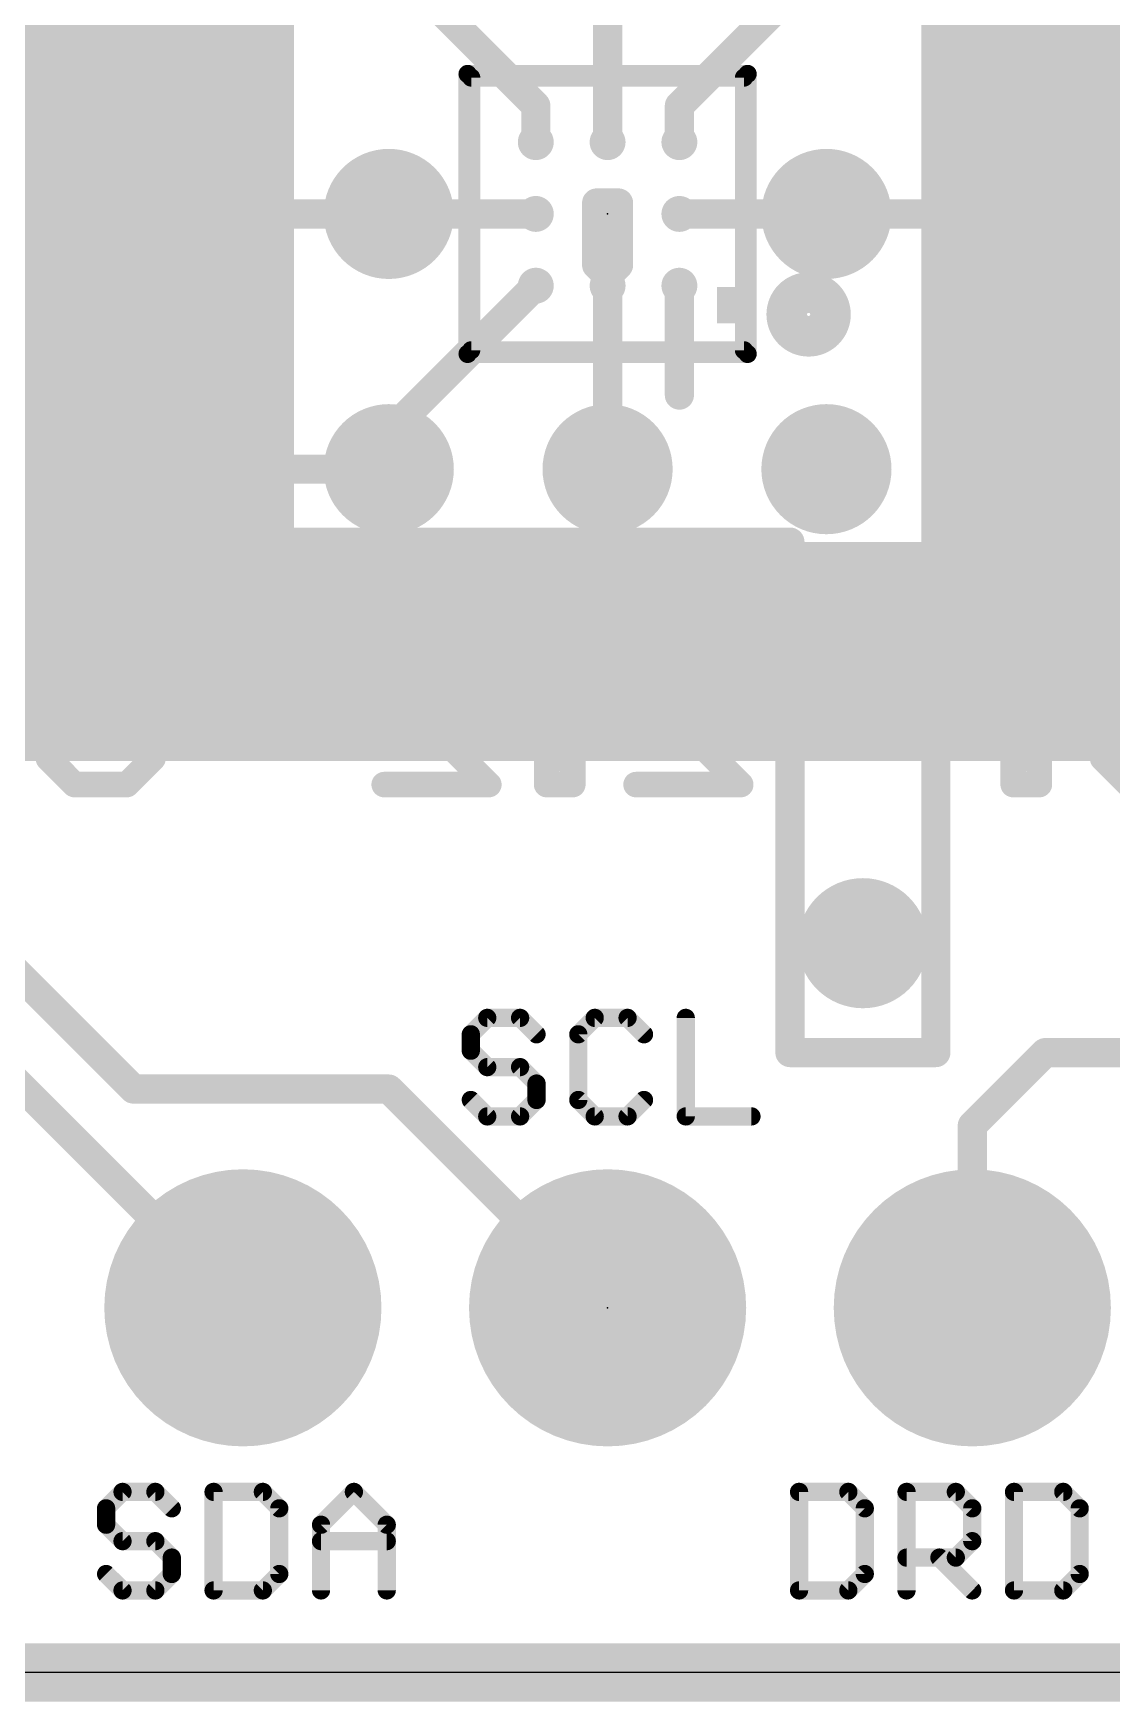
# Model space of a CAD drawing. Extents: x -3.8 to 18.8, y -5 to 15.7.
# Drawn here: x 3.62 to 11.13, y -5.03 to 6.59 of the extents above; entities that cross this region are included whole.
import ezdxf

# ---------------------------------------------------------------- set-up
doc = ezdxf.new("R2010")
doc.units = 0
for name, color, linetype in [('1', 12, 'CONTINUOUS'), ('16', 132, 'CONTINUOUS'), ('17', 110, 'CONTINUOUS'), ('18', 110, 'CONTINUOUS'), ('20', 53, 'CONTINUOUS'), ('21', 253, 'CONTINUOUS'), ('22', 253, 'CONTINUOUS'), ('23', 53, 'CONTINUOUS'), ('41', 12, 'CONTINUOUS'), ('51', 253, 'CONTINUOUS')]:
    doc.layers.add(name, color=color, linetype=linetype)

# ---------------------------------------------------------------- blocks, each defined once
blk = doc.blocks.new('RECT')
blk.add_solid([(-0.5, -0.5), (0.5, -0.5), (-0.5, 0.5), (0.5, 0.5)])
blk = doc.blocks.new('ROUNDP')
at = {"const_width": 0.5}
blk.add_lwpolyline([(0, -0.25, 1), (0, 0.25, 1), (0, -0.25)], format="xyb", dxfattribs=at)
blk = doc.blocks.new('PIE')
at = {"const_width": 0.5}
blk.add_lwpolyline([(0, -0.25, 1), (0, 0.25, 1), (0, -0.25)], format="xyb", dxfattribs=at)
blk = doc.blocks.new('ROUNDV')
at = {"const_width": 0.5}
blk.add_lwpolyline([(0, -0.25, 1), (0, 0.25, 1), (0, -0.25)], format="xyb", dxfattribs=at)

msp = doc.modelspace()

# ---------------------------------------------------------------- linework, layer by layer
at = {"layer": '1'}
for points, const_width in [([(7.12, 6.088), (6.096, 7.112)], 0.2032), ([(7.62, 5.834), (7.62, 7.112)], 0.2032), ([(8.12, 6.088), (9.144, 7.112)], 0.2032), ([(7.12, 5.834), (7.12, 6.088)], 0.2032), ([(8.12, 5.834), (8.12, 6.088)], 0.2032), ([(7.5438, 5.4102), (7.6962, 5.4102)], 0.2032), ([(7.5438, 4.9784), (7.5438, 5.4102)], 0.2032), ([(7.6962, 5.4102), (7.6962, 4.9784)], 0.2032), ([(7.12, 5.334), (6.096, 5.334)], 0.2032), ([(8.12, 5.334), (9.144, 5.334)], 0.2032), ([(7.62, 4.9022), (7.5438, 4.9784)], 0.2032), ([(7.6962, 4.9784), (7.62, 4.9022)], 0.2032), ([(7.12, 4.834), (6.096, 3.81)], 0.2032), ([(7.62, 4.834), (7.62, 3.556)], 0.2032), ([(8.12, 4.834), (8.12, 4.072)], 0.2032), ([(6.096, 3.81), (6.096, 3.556)], 0.2032), ([(17.78, -4.826), (-2.54, -4.826)], 0.4064)]:
    msp.add_lwpolyline(points, dxfattribs=dict(at, const_width=const_width))
at = {"layer": '1', "const_width": 0.1016}
for points in [[(7.1708, 6.088, 1), (7.0692, 6.088)], [(7.0841, 6.0521, 1), (7.1559, 6.1239)], [(8.1708, 6.088, 1), (8.0692, 6.088)], [(8.0841, 6.1239, 1), (8.1559, 6.0521)], [(7.0692, 5.834, 1), (7.1708, 5.834)], [(7.5692, 5.834, 1), (7.6708, 5.834)], [(8.0692, 5.834, 1), (8.1708, 5.834)], [(7.5438, 5.461, 1), (7.5438, 5.3594)], [(7.5946, 5.4102, 1), (7.493, 5.4102)], [(7.747, 5.4102, 1), (7.6454, 5.4102)], [(7.6962, 5.3594, 1), (7.6962, 5.461)], [(6.096, 5.3848, 1), (6.096, 5.2832)], [(7.12, 5.2832, 1), (7.12, 5.3848)], [(8.12, 5.3848, 1), (8.12, 5.2832)], [(9.144, 5.2832, 1), (9.144, 5.3848)], [(7.5797, 5.0143, 1), (7.5079, 4.9425)], [(7.493, 4.9784, 1), (7.5946, 4.9784)], [(7.6454, 4.9784, 1), (7.747, 4.9784)], [(7.7321, 4.9425, 1), (7.6603, 5.0143)], [(7.1559, 4.7981, 1), (7.0841, 4.8699)], [(7.5841, 4.9381, 1), (7.6559, 4.8663)], [(7.6708, 4.834, 1), (7.5692, 4.834)], [(7.5841, 4.8663, 1), (7.6559, 4.9381)], [(8.1708, 4.834, 1), (8.0692, 4.834)], [(8.0692, 4.072, 1), (8.1708, 4.072)], [(6.1468, 3.81, 1), (6.0452, 3.81)], [(6.0601, 3.8459, 1), (6.1319, 3.7741)], [(6.0452, 3.556, 1), (6.1468, 3.556)], [(7.5692, 3.556, 1), (7.6708, 3.556)]]:
    msp.add_lwpolyline(points, format="xyb", dxfattribs=at)
at = {"layer": '16', "const_width": 0.2032}
for points in [[(5.334, 7.62), (5.334, 3.048)], [(9.906, -0.508), (9.906, 7.62)], [(6.096, 5.334), (3.048, 5.334)], [(9.144, 5.334), (14.986, 5.334)], [(6.096, 3.556), (3.302, 3.556)], [(7.62, 3.556), (7.62, 3.302)], [(5.334, 3.048), (8.89, 3.048)], [(8.89, 3.048), (8.89, -0.508)], [(2.032, 1.524), (4.318, -0.762)], [(1.524, 1.27), (5.08, -2.286)], [(8.89, -0.508), (9.906, -0.508)], [(10.668, -0.508), (10.16, -1.016)], [(16.51, -0.508), (10.668, -0.508)], [(4.318, -0.762), (6.096, -0.762)], [(6.096, -0.762), (7.62, -2.286)], [(10.16, -1.016), (10.16, -2.286)]]:
    msp.add_lwpolyline(points, dxfattribs=at)
at = {"layer": '16', "const_width": 0.1016}
for points in [[(6.096, 5.2832, 1), (6.096, 5.3848)], [(9.144, 5.3848, 1), (9.144, 5.2832)], [(6.096, 3.5052, 1), (6.096, 3.6068)], [(7.6708, 3.556, 1), (7.5692, 3.556)], [(7.5692, 3.302, 1), (7.6708, 3.302)], [(5.334, 3.0988, 1), (5.334, 2.9972)], [(8.9408, 3.048, 1), (8.8392, 3.048)], [(8.89, 2.9972, 1), (8.89, 3.0988)], [(5.2832, 3.048, 1), (5.3848, 3.048)], [(8.89, -0.4572, 1), (8.89, -0.5588)], [(8.8392, -0.508, 1), (8.9408, -0.508)], [(9.8552, -0.508, 1), (9.9568, -0.508)], [(9.906, -0.5588, 1), (9.906, -0.4572)], [(10.668, -0.4572, 1), (10.668, -0.5588)], [(10.7039, -0.5439, 1), (10.6321, -0.4721)], [(4.318, -0.7112, 1), (4.318, -0.8128)], [(4.2821, -0.7979, 1), (4.3539, -0.7261)], [(6.1319, -0.7261, 1), (6.0601, -0.7979)], [(6.096, -0.8128, 1), (6.096, -0.7112)], [(10.2108, -1.016, 1), (10.1092, -1.016)], [(10.1241, -0.9801, 1), (10.1959, -1.0519)], [(5.0441, -2.3219, 1), (5.1159, -2.2501)], [(7.5841, -2.3219, 1), (7.6559, -2.2501)], [(10.1092, -2.286, 1), (10.2108, -2.286)]]:
    msp.add_lwpolyline(points, format="xyb", dxfattribs=at)
at = {"layer": '20'}
msp.add_line((15.24, -4.826), (0, -4.826), dxfattribs=at)
at = {"layer": '21'}
for points, const_width in [([(6.67, 6.3158, 1), (6.67, 6.2523)], 0.0635), ([(6.7017, 6.284, 1), (6.6383, 6.284)], 0.0635), ([(8.6018, 6.284, 1), (8.5382, 6.284)], 0.0635), ([(8.57, 6.2523, 1), (8.57, 6.3158)], 0.0635), ([(9.02, 4.4926, 1), (9.02, 4.7754, 1), (9.02, 4.4926)], 0.3048), ([(6.67, 4.4158, 1), (6.67, 4.3523)], 0.0635), ([(8.57, 4.3523, 1), (8.57, 4.4158)], 0.0635), ([(6.6383, 4.384, 1), (6.7017, 4.384)], 0.0635), ([(8.5382, 4.384, 1), (8.6018, 4.384)], 0.0635), ([(6.7819, -0.2344, 1), (6.7819, -0.2979)], 0.0635), ([(6.8043, -0.2886, 1), (6.7594, -0.2437)], 0.0635), ([(7.0331, -0.2437, 1), (6.9882, -0.2886)], 0.0635), ([(7.0107, -0.2979, 1), (7.0107, -0.2344)], 0.0635), ([(7.5303, -0.2344, 1), (7.5303, -0.2979)], 0.0635), ([(7.5528, -0.2886, 1), (7.5079, -0.2437)], 0.0635), ([(7.7816, -0.2437, 1), (7.7367, -0.2886)], 0.0635), ([(7.7591, -0.2979, 1), (7.7591, -0.2344)], 0.0635), ([(8.1961, -0.2661, 1), (8.1326, -0.2661)], 0.0635), ([(6.6993, -0.3805, 1), (6.6358, -0.3805)], 0.0635), ([(6.645, -0.3581, 1), (6.69, -0.403)], 0.0635), ([(7.1026, -0.403, 1), (7.1475, -0.3581)], 0.0635), ([(7.4477, -0.3805, 1), (7.3842, -0.3805)], 0.0635), ([(7.3935, -0.3581, 1), (7.4384, -0.403)], 0.0635), ([(7.8511, -0.403, 1), (7.896, -0.3581)], 0.0635), ([(6.69, -0.4725, 1), (6.645, -0.5174)], 0.0635), ([(6.6358, -0.4949, 1), (6.6993, -0.4949)], 0.0635), ([(6.7819, -0.5776, 1), (6.7819, -0.6411)], 0.0635), ([(6.7594, -0.6318, 1), (6.8043, -0.5869)], 0.0635), ([(7.0331, -0.5869, 1), (6.9882, -0.6318)], 0.0635), ([(7.0107, -0.6411, 1), (7.0107, -0.5776)], 0.0635), ([(7.1568, -0.7237, 1), (7.0933, -0.7237)], 0.0635), ([(7.1026, -0.7462, 1), (7.1475, -0.7013)], 0.0635), ([(6.69, -0.8157, 1), (6.645, -0.8606)], 0.0635), ([(7.0933, -0.8381, 1), (7.1568, -0.8381)], 0.0635), ([(7.1475, -0.8606, 1), (7.1026, -0.8157)], 0.0635), ([(7.4384, -0.8157, 1), (7.3935, -0.8606)], 0.0635), ([(7.3842, -0.8381, 1), (7.4477, -0.8381)], 0.0635), ([(7.896, -0.8606, 1), (7.8511, -0.8157)], 0.0635), ([(6.7819, -0.9207, 1), (6.7819, -0.9843)], 0.0635), ([(6.7594, -0.975, 1), (6.8043, -0.93)], 0.0635), ([(6.9882, -0.93, 1), (7.0331, -0.975)], 0.0635), ([(7.0107, -0.9843, 1), (7.0107, -0.9207)], 0.0635), ([(7.5303, -0.9207, 1), (7.5303, -0.9843)], 0.0635), ([(7.5079, -0.975, 1), (7.5528, -0.93)], 0.0635), ([(7.7367, -0.93, 1), (7.7816, -0.975)], 0.0635), ([(7.7591, -0.9843, 1), (7.7591, -0.9207)], 0.0635), ([(8.1643, -0.9207, 1), (8.1643, -0.9843)], 0.0635), ([(8.1326, -0.9525, 1), (8.1961, -0.9525)], 0.0635), ([(8.6219, -0.9843, 1), (8.6219, -0.9207)], 0.0635), ([(4.2419, -3.5364, 1), (4.2419, -3.5999)], 0.0635), ([(4.2643, -3.5906, 1), (4.2194, -3.5457)], 0.0635), ([(4.4931, -3.5457, 1), (4.4482, -3.5906)], 0.0635), ([(4.4707, -3.5999, 1), (4.4707, -3.5364)], 0.0635), ([(4.9077, -3.5681, 1), (4.8442, -3.5681)], 0.0635), ([(4.8759, -3.5364, 1), (4.8759, -3.5999)], 0.0635), ([(5.2416, -3.5457, 1), (5.1967, -3.5906)], 0.0635), ([(5.2191, -3.5999, 1), (5.2191, -3.5364)], 0.0635), ([(5.8756, -3.5457, 1), (5.8307, -3.5906)], 0.0635), ([(5.8756, -3.5906, 1), (5.8307, -3.5457)], 0.0635), ([(8.9853, -3.5681, 1), (8.9217, -3.5681)], 0.0635), ([(8.9535, -3.5364, 1), (8.9535, -3.5999)], 0.0635), ([(9.3191, -3.5457, 1), (9.2742, -3.5906)], 0.0635), ([(9.2967, -3.5999, 1), (9.2967, -3.5364)], 0.0635), ([(9.7337, -3.5681, 1), (9.6702, -3.5681)], 0.0635), ([(9.7019, -3.5364, 1), (9.7019, -3.5999)], 0.0635), ([(10.0676, -3.5457, 1), (10.0227, -3.5906)], 0.0635), ([(10.0451, -3.5999, 1), (10.0451, -3.5364)], 0.0635), ([(10.4821, -3.5681, 1), (10.4186, -3.5681)], 0.0635), ([(10.4503, -3.5364, 1), (10.4503, -3.5999)], 0.0635), ([(10.816, -3.5457, 1), (10.7711, -3.5906)], 0.0635), ([(10.7935, -3.5999, 1), (10.7935, -3.5364)], 0.0635), ([(4.1593, -3.6825, 1), (4.0958, -3.6825)], 0.0635), ([(4.105, -3.6601, 1), (4.15, -3.705)], 0.0635), ([(4.5626, -3.705, 1), (4.6075, -3.6601)], 0.0635), ([(5.3653, -3.6825, 1), (5.3018, -3.6825)], 0.0635), ([(5.3111, -3.705, 1), (5.356, -3.6601)], 0.0635), ([(9.4428, -3.6825, 1), (9.3793, -3.6825)], 0.0635), ([(9.3886, -3.705, 1), (9.4335, -3.6601)], 0.0635), ([(10.1913, -3.6825, 1), (10.1278, -3.6825)], 0.0635), ([(10.1371, -3.705, 1), (10.182, -3.6601)], 0.0635), ([(10.9397, -3.6825, 1), (10.8762, -3.6825)], 0.0635), ([(10.8855, -3.705, 1), (10.9304, -3.6601)], 0.0635), ([(4.15, -3.7745, 1), (4.105, -3.8194)], 0.0635), ([(4.0958, -3.7969, 1), (4.1593, -3.7969)], 0.0635), ([(5.6561, -3.7969, 1), (5.5926, -3.7969)], 0.0635), ([(5.6019, -3.7745, 1), (5.6468, -3.8194)], 0.0635), ([(6.1137, -3.7969, 1), (6.0502, -3.7969)], 0.0635), ([(6.0595, -3.8194, 1), (6.1044, -3.7745)], 0.0635), ([(4.2419, -3.8796, 1), (4.2419, -3.9431)], 0.0635), ([(4.2194, -3.9338, 1), (4.2643, -3.8889)], 0.0635), ([(4.4931, -3.8889, 1), (4.4482, -3.9338)], 0.0635), ([(4.4707, -3.9431, 1), (4.4707, -3.8796)], 0.0635), ([(5.6243, -3.8796, 1), (5.6243, -3.9431)], 0.0635), ([(6.0819, -3.9431, 1), (6.0819, -3.8796)], 0.0635), ([(10.1278, -3.9113, 1), (10.1913, -3.9113)], 0.0635), ([(10.182, -3.9338, 1), (10.1371, -3.8889)], 0.0635), ([(4.6168, -4.0257, 1), (4.5533, -4.0257)], 0.0635), ([(4.5626, -4.0482, 1), (4.6075, -4.0033)], 0.0635), ([(9.7019, -3.994, 1), (9.7019, -4.0575)], 0.0635), ([(9.9532, -4.0033, 1), (9.9083, -4.0482)], 0.0635), ([(10.0227, -4.0033, 1), (10.0676, -4.0482)], 0.0635), ([(10.0451, -4.0575, 1), (10.0451, -3.994)], 0.0635), ([(4.15, -4.1177, 1), (4.105, -4.1626)], 0.0635), ([(4.5533, -4.1401, 1), (4.6168, -4.1401)], 0.0635), ([(4.6075, -4.1626, 1), (4.5626, -4.1177)], 0.0635), ([(5.3018, -4.1401, 1), (5.3653, -4.1401)], 0.0635), ([(5.356, -4.1626, 1), (5.3111, -4.1177)], 0.0635), ([(9.3793, -4.1401, 1), (9.4428, -4.1401)], 0.0635), ([(9.4335, -4.1626, 1), (9.3886, -4.1177)], 0.0635), ([(10.8762, -4.1401, 1), (10.9397, -4.1401)], 0.0635), ([(10.9304, -4.1626, 1), (10.8855, -4.1177)], 0.0635), ([(4.2419, -4.2228, 1), (4.2419, -4.2862)], 0.0635), ([(4.2194, -4.277, 1), (4.2643, -4.232)], 0.0635), ([(4.4482, -4.232, 1), (4.4931, -4.277)], 0.0635), ([(4.4707, -4.2862, 1), (4.4707, -4.2228)], 0.0635), ([(4.8442, -4.2545, 1), (4.9077, -4.2545)], 0.0635), ([(4.8759, -4.2228, 1), (4.8759, -4.2862)], 0.0635), ([(5.1967, -4.232, 1), (5.2416, -4.277)], 0.0635), ([(5.2191, -4.2862, 1), (5.2191, -4.2228)], 0.0635), ([(5.5926, -4.2545, 1), (5.6561, -4.2545)], 0.0635), ([(6.0502, -4.2545, 1), (6.1137, -4.2545)], 0.0635), ([(8.9217, -4.2545, 1), (8.9853, -4.2545)], 0.0635), ([(8.9535, -4.2228, 1), (8.9535, -4.2862)], 0.0635), ([(9.2742, -4.232, 1), (9.3191, -4.277)], 0.0635), ([(9.2967, -4.2862, 1), (9.2967, -4.2228)], 0.0635), ([(9.6702, -4.2545, 1), (9.7337, -4.2545)], 0.0635), ([(10.1371, -4.277, 1), (10.182, -4.232)], 0.0635), ([(10.4186, -4.2545, 1), (10.4821, -4.2545)], 0.0635), ([(10.4503, -4.2228, 1), (10.4503, -4.2862)], 0.0635), ([(10.7711, -4.232, 1), (10.816, -4.277)], 0.0635), ([(10.7935, -4.2862, 1), (10.7935, -4.2228)], 0.0635)]:
    msp.add_lwpolyline(points, format="xyb", dxfattribs=dict(at, const_width=const_width))
at = {"layer": '21', "const_width": 0.127}
for points in [[(6.67, 6.284), (8.57, 6.284)], [(6.67, 4.384), (6.67, 6.284)], [(8.57, 6.284), (8.57, 4.384)], [(8.57, 4.384), (6.67, 4.384)], [(6.7819, -0.2661), (6.6675, -0.3805)], [(7.0107, -0.2661), (6.7819, -0.2661)], [(7.1251, -0.3805), (7.0107, -0.2661)], [(7.5303, -0.2661), (7.4159, -0.3805)], [(7.7591, -0.2661), (7.5303, -0.2661)], [(7.8735, -0.3805), (7.7591, -0.2661)], [(8.1643, -0.2661), (8.1643, -0.9525)], [(6.6675, -0.3805), (6.6675, -0.4949)], [(7.4159, -0.3805), (7.4159, -0.8381)], [(6.6675, -0.4949), (6.7819, -0.6093)], [(6.7819, -0.6093), (7.0107, -0.6093)], [(7.0107, -0.6093), (7.1251, -0.7237)], [(7.1251, -0.7237), (7.1251, -0.8381)], [(6.7819, -0.9525), (6.6675, -0.8381)], [(7.1251, -0.8381), (7.0107, -0.9525)], [(7.4159, -0.8381), (7.5303, -0.9525)], [(7.7591, -0.9525), (7.8735, -0.8381)], [(7.0107, -0.9525), (6.7819, -0.9525)], [(7.5303, -0.9525), (7.7591, -0.9525)], [(8.1643, -0.9525), (8.6219, -0.9525)], [(4.2419, -3.5681), (4.1275, -3.6825)], [(4.4707, -3.5681), (4.2419, -3.5681)], [(4.5851, -3.6825), (4.4707, -3.5681)], [(4.8759, -3.5681), (4.8759, -4.2545)], [(5.2191, -3.5681), (4.8759, -3.5681)], [(5.3335, -3.6825), (5.2191, -3.5681)], [(5.6243, -3.7969), (5.8531, -3.5681)], [(5.8531, -3.5681), (6.0819, -3.7969)], [(8.9535, -3.5681), (8.9535, -4.2545)], [(9.2967, -3.5681), (8.9535, -3.5681)], [(9.4111, -3.6825), (9.2967, -3.5681)], [(9.7019, -4.2545), (9.7019, -3.5681)], [(9.7019, -3.5681), (10.0451, -3.5681)], [(10.0451, -3.5681), (10.1595, -3.6825)], [(10.4503, -3.5681), (10.4503, -4.2545)], [(10.7935, -3.5681), (10.4503, -3.5681)], [(10.9079, -3.6825), (10.7935, -3.5681)], [(4.1275, -3.6825), (4.1275, -3.7969)], [(5.3335, -4.1401), (5.3335, -3.6825)], [(9.4111, -4.1401), (9.4111, -3.6825)], [(10.1595, -3.6825), (10.1595, -3.9113)], [(10.9079, -4.1401), (10.9079, -3.6825)], [(4.1275, -3.7969), (4.2419, -3.9113)], [(5.6243, -4.2545), (5.6243, -3.7969)], [(6.0819, -3.7969), (6.0819, -4.2545)], [(4.2419, -3.9113), (4.4707, -3.9113)], [(4.4707, -3.9113), (4.5851, -4.0257)], [(5.6243, -3.9113), (6.0819, -3.9113)], [(10.1595, -3.9113), (10.0451, -4.0257)], [(4.5851, -4.0257), (4.5851, -4.1401)], [(10.0451, -4.0257), (9.7019, -4.0257)], [(9.9307, -4.0257), (10.1595, -4.2545)], [(4.2419, -4.2545), (4.1275, -4.1401)], [(4.5851, -4.1401), (4.4707, -4.2545)], [(5.2191, -4.2545), (5.3335, -4.1401)], [(9.2967, -4.2545), (9.4111, -4.1401)], [(10.7935, -4.2545), (10.9079, -4.1401)], [(4.4707, -4.2545), (4.2419, -4.2545)], [(4.8759, -4.2545), (5.2191, -4.2545)], [(8.9535, -4.2545), (9.2967, -4.2545)], [(10.4503, -4.2545), (10.7935, -4.2545)]]:
    msp.add_lwpolyline(points, dxfattribs=at)
at = {"layer": '22', "const_width": 0.0889}
for points in [[(3.7255, 2.4965, 1), (3.7255, 2.4076)], [(4.4987, 2.452, 1), (4.4098, 2.452)], [(4.4542, 2.4076, 1), (4.4542, 2.4965)], [(6.2464, 2.4965, 1), (6.2464, 2.4076)], [(6.2779, 2.4206, 1), (6.215, 2.4835)], [(6.6422, 2.4835, 1), (6.5794, 2.4206)], [(6.6108, 2.4076, 1), (6.6108, 2.4965)], [(8.0005, 2.4965, 1), (8.0005, 2.4076)], [(8.032, 2.4206, 1), (7.9691, 2.4835)], [(8.3963, 2.4835, 1), (8.3335, 2.4206)], [(8.3649, 2.4076, 1), (8.3649, 2.4965)], [(6.1087, 2.2698, 1), (6.0198, 2.2698)], [(6.0328, 2.3013, 1), (6.0957, 2.2384)], [(6.7616, 2.2384, 1), (6.8244, 2.3013)], [(7.7869, 2.3013, 1), (7.8498, 2.2384)], [(7.8628, 2.2698, 1), (7.7739, 2.2698)], [(8.5157, 2.2384, 1), (8.5785, 2.3013)], [(11.0361, 2.3013, 1), (11.099, 2.2384)], [(3.9076, 2.1321, 1), (3.9076, 2.0432)], [(3.9391, 2.0562, 1), (3.8762, 2.1191)], [(4.1097, 2.1274, 1), (4.07, 2.0479)], [(4.0898, 2.0432, 1), (4.0898, 2.1321)], [(6.0957, 2.1191, 1), (6.0328, 2.0562)], [(6.0198, 2.0877, 1), (6.1087, 2.0877)], [(7.8498, 2.1191, 1), (7.7869, 2.0562)], [(7.7739, 2.0877, 1), (7.8628, 2.0877)], [(10.4892, 2.0877, 1), (10.4003, 2.0877)], [(10.4447, 2.1321, 1), (10.4447, 2.0432)], [(10.6714, 2.0877, 1), (10.5825, 2.0877)], [(10.6269, 2.0432, 1), (10.6269, 2.1321)], [(3.694, 1.9369, 1), (3.7569, 1.874)], [(3.7699, 1.9055, 1), (3.681, 1.9055)], [(4.4343, 1.8657, 1), (4.4741, 1.9452)], [(4.8949, 1.9499, 1), (4.8949, 1.861)], [(5.6236, 1.861, 1), (5.6236, 1.9499)], [(10.4447, 1.9499, 1), (10.4447, 1.861)], [(10.6269, 1.861, 1), (10.6269, 1.9499)], [(4.4098, 1.9055, 1), (4.4987, 1.9055)], [(10.4003, 1.9055, 1), (10.4892, 1.9055)], [(10.5825, 1.9055, 1), (10.6714, 1.9055)], [(3.7569, 1.5725, 1), (3.694, 1.5097)], [(4.4856, 1.5097, 1), (4.4228, 1.5725)], [(7.24, 1.5411, 1), (7.1511, 1.5411)], [(7.1955, 1.5855, 1), (7.1955, 1.4966)], [(7.4222, 1.5411, 1), (7.3333, 1.5411)], [(7.3777, 1.4966, 1), (7.3777, 1.5855)], [(10.4892, 1.5411, 1), (10.4003, 1.5411)], [(10.4447, 1.5855, 1), (10.4447, 1.4966)], [(10.6714, 1.5411, 1), (10.5825, 1.5411)], [(10.6269, 1.4966, 1), (10.6269, 1.5855)], [(11.099, 1.5725, 1), (11.0361, 1.5097)], [(3.681, 1.5411, 1), (3.7699, 1.5411)], [(3.9076, 1.4034, 1), (3.9076, 1.3144)], [(3.8762, 1.3275, 1), (3.9391, 1.3903)], [(4.2406, 1.3903, 1), (4.3035, 1.3275)], [(4.272, 1.3144, 1), (4.272, 1.4034)], [(6.0643, 1.4034, 1), (6.0643, 1.3144)], [(6.7616, 1.3275, 1), (6.8244, 1.3903)], [(6.793, 1.3144, 1), (6.793, 1.4034)], [(7.1955, 1.4034, 1), (7.1955, 1.3144)], [(7.1511, 1.3589, 1), (7.24, 1.3589)], [(7.3333, 1.3589, 1), (7.4222, 1.3589)], [(7.3777, 1.3144, 1), (7.3777, 1.4034)], [(7.8183, 1.4034, 1), (7.8183, 1.3144)], [(8.5157, 1.3275, 1), (8.5785, 1.3903)], [(8.5471, 1.3144, 1), (8.5471, 1.4034)], [(10.4447, 1.4034, 1), (10.4447, 1.3144)], [(10.4003, 1.3589, 1), (10.4892, 1.3589)], [(10.5825, 1.3589, 1), (10.6714, 1.3589)], [(10.6269, 1.3144, 1), (10.6269, 1.4034)]]:
    msp.add_lwpolyline(points, format="xyb", dxfattribs=at)
at = {"layer": '22', "const_width": 0.1778}
for points in [[(3.7255, 2.452), (4.4542, 2.452)], [(4.4542, 2.452), (4.4542, 1.9055)], [(6.0643, 2.2698), (6.2464, 2.452)], [(6.2464, 2.452), (6.6108, 2.452)], [(6.6108, 2.452), (6.793, 2.2698)], [(7.8183, 2.2698), (8.0005, 2.452)], [(8.0005, 2.452), (8.3649, 2.452)], [(8.3649, 2.452), (8.5471, 2.2698)], [(11.0676, 2.2698), (11.2497, 2.452)], [(6.0643, 2.0877), (6.0643, 2.2698)], [(7.8183, 2.0877), (7.8183, 2.2698)], [(3.9076, 2.0877), (3.7255, 1.9055)], [(4.0898, 2.0877), (3.9076, 2.0877)], [(4.4542, 1.9055), (4.0898, 2.0877)], [(6.793, 1.3589), (6.0643, 2.0877)], [(8.5471, 1.3589), (7.8183, 2.0877)], [(10.6269, 2.0877), (10.4447, 2.0877)], [(10.4447, 2.0877), (10.4447, 1.9055)], [(10.6269, 1.9055), (10.6269, 2.0877)], [(3.7255, 1.9055), (3.7255, 1.5411)], [(5.6236, 1.9055), (4.8949, 1.9055)], [(10.4447, 1.9055), (10.6269, 1.9055)], [(3.7255, 1.5411), (3.9076, 1.3589)], [(4.272, 1.3589), (4.4542, 1.5411)], [(7.3777, 1.5411), (7.1955, 1.5411)], [(7.1955, 1.5411), (7.1955, 1.3589)], [(7.3777, 1.3589), (7.3777, 1.5411)], [(10.6269, 1.5411), (10.4447, 1.5411)], [(10.4447, 1.5411), (10.4447, 1.3589)], [(10.6269, 1.3589), (10.6269, 1.5411)], [(11.2497, 1.3589), (11.0676, 1.5411)], [(3.9076, 1.3589), (4.272, 1.3589)], [(6.0643, 1.3589), (6.793, 1.3589)], [(7.1955, 1.3589), (7.3777, 1.3589)], [(7.8183, 1.3589), (8.5471, 1.3589)], [(10.4447, 1.3589), (10.6269, 1.3589)]]:
    msp.add_lwpolyline(points, dxfattribs=at)
at = {"layer": '23'}
for p in [(7.62, 5.334), (7.62, -2.286)]:
    msp.add_point(p, dxfattribs=at)
at = {"layer": '51', "const_width": 0.127}
for points in [[(6.645, 6.309), (8.595, 6.309)], [(6.645, 4.359), (6.645, 6.309)], [(8.595, 6.309), (8.595, 4.359)], [(8.595, 4.359), (6.645, 4.359)]]:
    msp.add_lwpolyline(points, dxfattribs=at)
at = {"layer": '51', "const_width": 0.0635}
for points in [[(6.6768, 6.309, 1), (6.6133, 6.309)], [(6.645, 6.3407, 1), (6.645, 6.2773)], [(8.6268, 6.309, 1), (8.5633, 6.309)], [(8.595, 6.2773, 1), (8.595, 6.3407)], [(6.645, 4.3907, 1), (6.645, 4.3273)], [(8.595, 4.3273, 1), (8.595, 4.3907)], [(6.6133, 4.359, 1), (6.6768, 4.359)], [(8.5633, 4.359, 1), (8.6268, 4.359)]]:
    msp.add_lwpolyline(points, format="xyb", dxfattribs=at)

# ---------------------------------------------------------------- block references
at = {"layer": '1', "xscale": 0.25, "yscale": 0.25}
for p in [(7.12, 5.834), (7.62, 5.834), (8.12, 5.834), (7.12, 5.334), (8.12, 5.334), (7.12, 4.834), (7.62, 4.834), (8.12, 4.834)]:
    msp.add_blockref('PIE', p, dxfattribs=at)
at = {"layer": '17', "xscale": 1.9304, "yscale": 1.9304, "rotation": 90}
for p in [(5.08, -2.286), (5.08, -2.286), (7.62, -2.286), (7.62, -2.286), (10.16, -2.286), (10.16, -2.286)]:
    msp.add_blockref('ROUNDP', p, dxfattribs=at)
at = {"layer": '18', "xscale": 0.9064, "yscale": 0.9064}
for p in [(6.096, 5.334), (6.096, 5.334), (9.144, 5.334), (9.144, 5.334), (6.096, 3.556), (6.096, 3.556), (7.62, 3.556), (7.62, 3.556), (9.144, 3.556), (9.144, 3.556), (9.398, 0.254), (9.398, 0.254)]:
    msp.add_blockref('ROUNDV', p, dxfattribs=at)
at = {"layer": '41'}
for p, xscale, yscale in [((4.445, 5.334), 1.778, 7.62), ((10.668, 5.334), 1.524, 7.62), ((8.509, 4.699), 0.254, 0.254), ((7.62, 2.286), 4.572, 1.524)]:
    msp.add_blockref('RECT', p, dxfattribs=dict(at, xscale=xscale, yscale=yscale))
at = {"layer": '51', "xscale": 0.508, "yscale": 0.508}
for p in [(5.08, -2.286), (7.62, -2.286), (10.16, -2.286)]:
    msp.add_blockref('RECT', p, dxfattribs=at)

doc.saveas('drawing.dxf')
